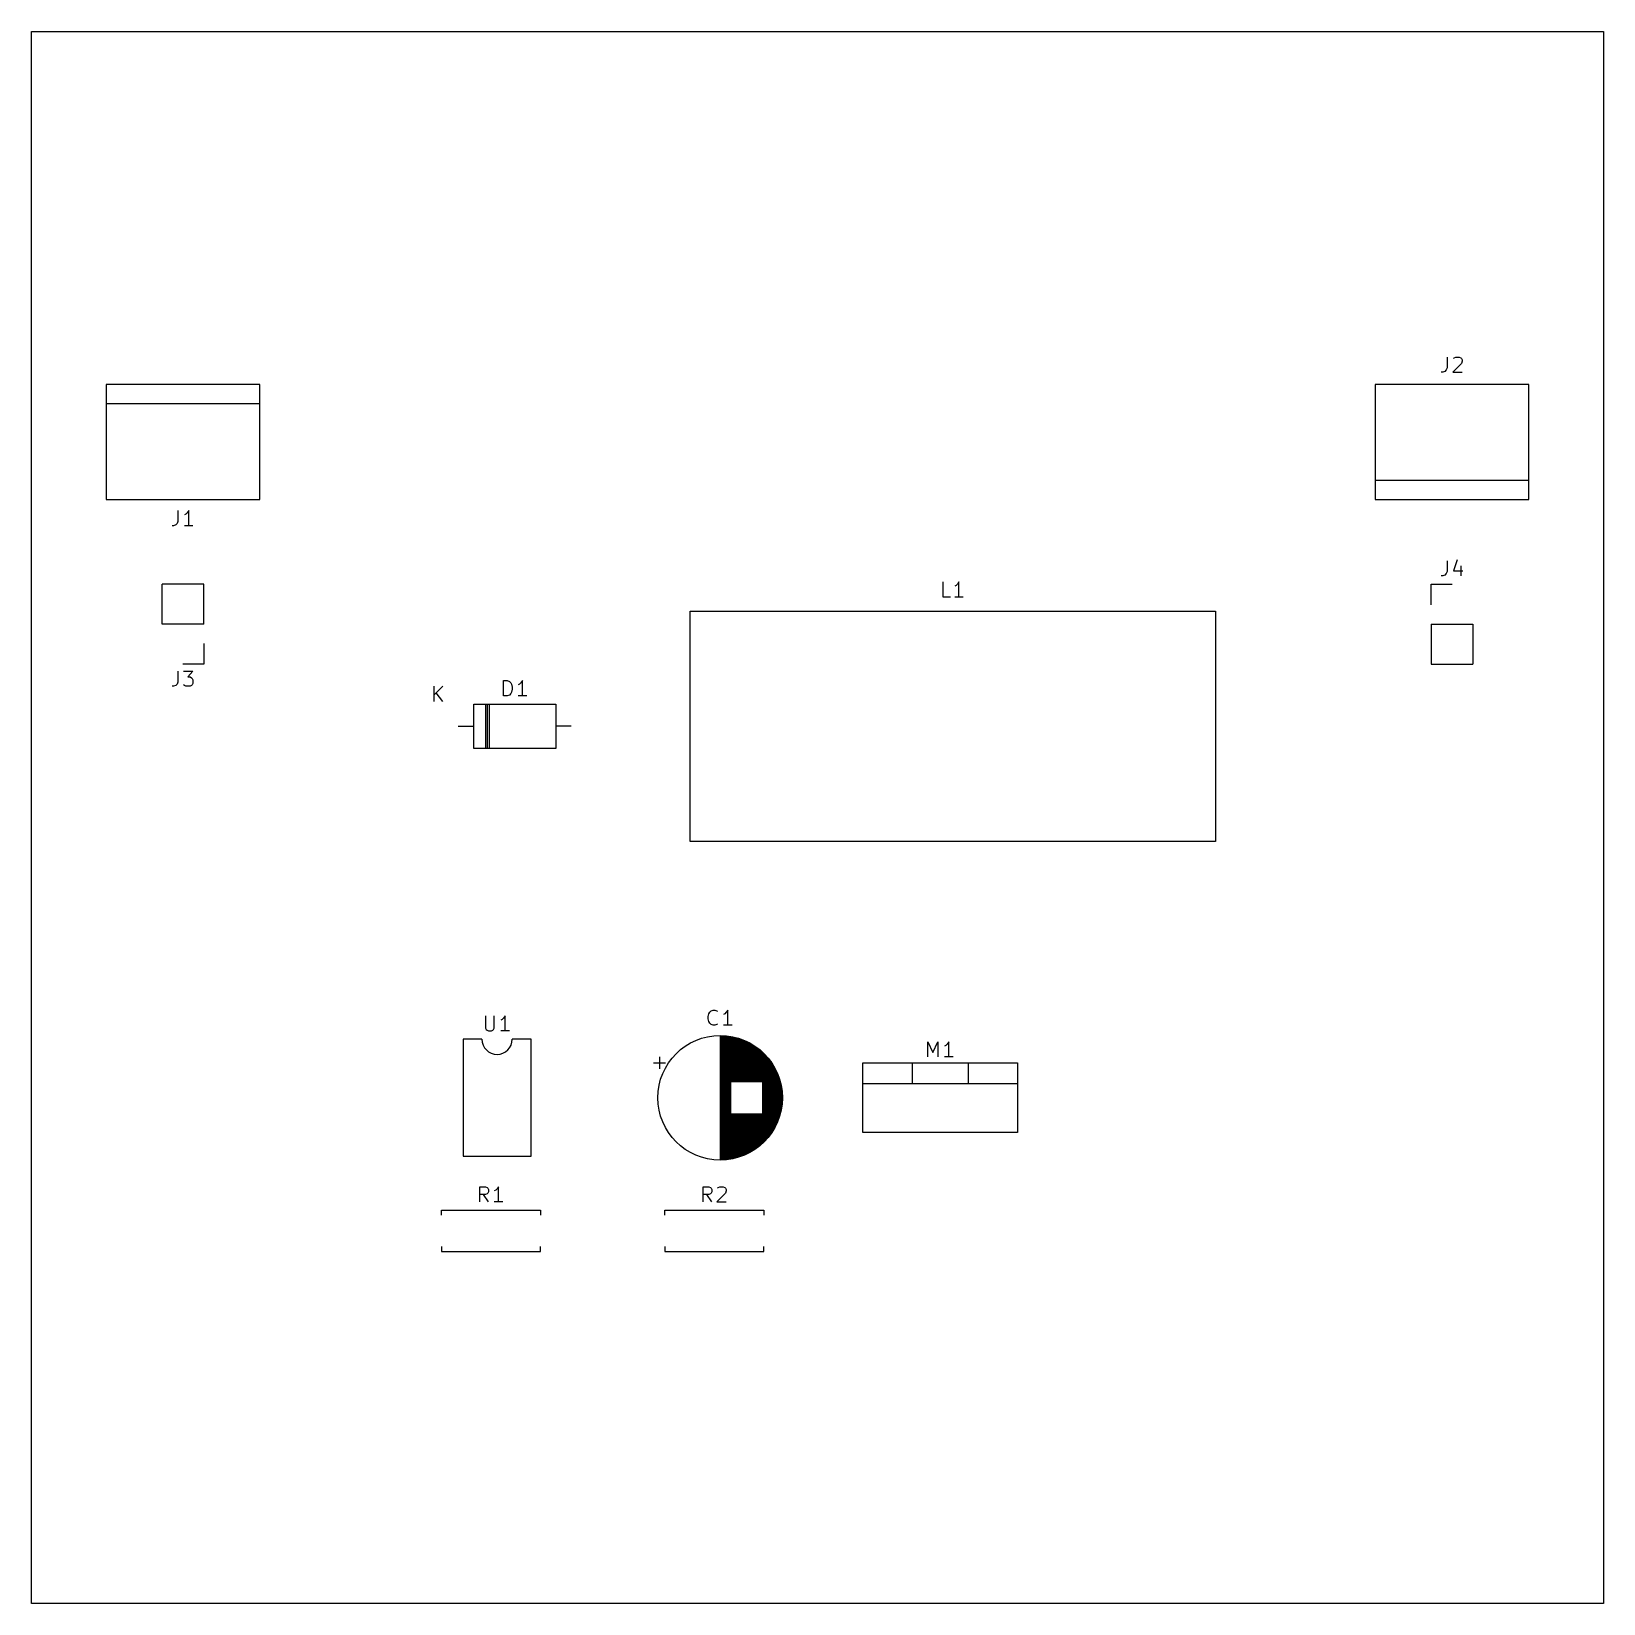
# Model space of a CAD drawing. Extents: x 20 to 124, y -124 to -20.
import ezdxf

# ---------------------------------------------------------------- set-up
doc = ezdxf.new("R2010")
doc.units = 0
doc.layers.add('LYELLOW', color=51, linetype='CONTINUOUS')
doc.layers.add('WHITE', color=7, linetype='CONTINUOUS')

msp = doc.modelspace()

# ---------------------------------------------------------------- linework, layer by layer
at = {"layer": 'LYELLOW', "linetype": 'CONTINUOUS'}
for p, q in [((113.646666, -41.537319), (113.646666, -42.251604)), ((114.075238, -41.632557), (114.122857, -41.584938)), ((114.122857, -41.584938), (114.218095, -41.537319)), ((114.218095, -41.537319), (114.45619, -41.537319)), ((114.45619, -41.537319), (114.551428, -41.584938)), ((114.551428, -41.584938), (114.599047, -41.632557)), ((113.360952, -42.537319), (113.265714, -42.537319)), ((113.503809, -42.4897), (113.360952, -42.537319)), ((113.599047, -42.394461), (113.503809, -42.4897)), ((113.646666, -42.251604), (113.599047, -42.394461)), ((114.599047, -41.96589), (114.027619, -42.537319)), ((114.027619, -42.537319), (114.646666, -42.537319)), ((114.599047, -41.632557), (114.646666, -41.727795)), ((114.646666, -41.823033), (114.599047, -41.96589)), ((114.646666, -41.727795), (114.646666, -41.823033)), ((24.94, -43.3525), (24.94, -50.9725)), ((35.1, -43.3525), (24.94, -43.3525)), ((35.1, -50.9725), (35.1, -43.3525)), ((108.9, -43.3525), (108.9, -50.9725)), ((119.06, -43.3525), (108.9, -43.3525)), ((119.06, -50.9725), (119.06, -43.3525)), ((24.94, -44.6225), (35.1, -44.6225)), ((119.06, -49.7025), (108.9, -49.7025)), ((24.94, -50.9725), (35.1, -50.9725)), ((29.686666, -51.697319), (29.686666, -52.411604)), ((30.210476, -51.935414), (30.115238, -51.983033)), ((30.305714, -51.840176), (30.210476, -51.935414)), ((30.400952, -51.697319), (30.305714, -51.840176)), ((30.400952, -52.697319), (30.400952, -51.697319)), ((108.9, -50.9725), (119.06, -50.9725)), ((29.400952, -52.697319), (29.305714, -52.697319)), ((29.543809, -52.6497), (29.400952, -52.697319)), ((29.639047, -52.554461), (29.543809, -52.6497)), ((29.686666, -52.411604), (29.639047, -52.554461)), ((30.686666, -52.697319), (30.115238, -52.697319)), ((113.646666, -55.012319), (113.646666, -55.726604)), ((114.313333, -54.9647), (114.075238, -55.678985)), ((113.360952, -56.012319), (113.265714, -56.012319)), ((113.503809, -55.9647), (113.360952, -56.012319)), ((113.599047, -55.869461), (113.503809, -55.9647)), ((113.646666, -55.726604), (113.599047, -55.869461)), ((114.075238, -55.678985), (114.694285, -55.678985)), ((114.551428, -55.345652), (114.551428, -56.012319)), ((28.64, -59.2175), (28.64, -56.5675)), ((31.4, -56.5675), (28.64, -56.5675)), ((31.4, -59.2175), (31.4, -56.5675)), ((80.312143, -57.417319), (80.312143, -56.417319)), ((81.169286, -56.655414), (81.074048, -56.703033)), ((81.264524, -56.560176), (81.169286, -56.655414)), ((81.359762, -56.417319), (81.264524, -56.560176)), ((81.359762, -57.417319), (81.359762, -56.417319)), ((112.6, -56.5575), (113.98, -56.5575)), ((112.6, -57.9375), (112.6, -56.5575)), ((80.788333, -57.417319), (80.312143, -57.417319)), ((81.645476, -57.417319), (81.074048, -57.417319)), ((31.4, -59.2175), (28.64, -59.2175)), ((63.585, -58.3425), (98.325, -58.3425)), ((63.585, -73.5825), (63.585, -58.3425)), ((98.325, -58.3425), (98.325, -73.5825)), ((112.6, -59.2075), (112.6, -61.8575)), ((112.6, -59.2075), (115.36, -59.2075)), ((115.36, -59.2075), (115.36, -61.8575)), ((31.4, -60.4875), (31.4, -61.8675)), ((29.686666, -62.322319), (29.686666, -63.036604)), ((31.4, -61.8675), (30.02, -61.8675)), ((30.067619, -62.322319), (30.686666, -62.322319)), ((30.686666, -62.322319), (30.353333, -62.703271)), ((112.6, -61.8575), (115.36, -61.8575)), ((29.400952, -63.322319), (29.305714, -63.322319)), ((29.543809, -63.2747), (29.400952, -63.322319)), ((29.639047, -63.179461), (29.543809, -63.2747)), ((29.686666, -63.036604), (29.639047, -63.179461)), ((30.115238, -63.2747), (30.067619, -63.22708)), ((30.210476, -63.322319), (30.115238, -63.2747)), ((30.49619, -63.322319), (30.210476, -63.322319)), ((30.353333, -62.703271), (30.49619, -62.703271)), ((30.49619, -62.703271), (30.591428, -62.75089)), ((30.591428, -63.2747), (30.49619, -63.322319)), ((30.591428, -62.75089), (30.639047, -62.798509)), ((30.639047, -63.22708), (30.591428, -63.2747)), ((30.639047, -62.798509), (30.686666, -62.893747)), ((30.686666, -63.131842), (30.639047, -63.22708)), ((30.686666, -62.893747), (30.686666, -63.131842)), ((46.633095, -64.317319), (46.633095, -63.317319)), ((47.204523, -63.317319), (46.633095, -63.888747)), ((51.236905, -63.947319), (51.236905, -62.947319)), ((51.236905, -62.947319), (51.475, -62.947319)), ((51.475, -62.947319), (51.617857, -62.994938)), ((51.617857, -62.994938), (51.713095, -63.090176)), ((51.713095, -63.090176), (51.760714, -63.185414)), ((51.760714, -63.185414), (51.808333, -63.37589)), ((51.808333, -63.37589), (51.808333, -63.518747)), ((52.284524, -63.185414), (52.189286, -63.233033)), ((52.379762, -63.090176), (52.284524, -63.185414)), ((52.475, -62.947319), (52.379762, -63.090176)), ((52.475, -63.947319), (52.475, -62.947319)), ((47.204523, -64.317319), (46.775952, -63.74589)), ((51.475, -63.947319), (51.236905, -63.947319)), ((51.617857, -63.8997), (51.475, -63.947319)), ((51.713095, -63.804461), (51.617857, -63.8997)), ((51.760714, -63.709223), (51.713095, -63.804461)), ((51.808333, -63.518747), (51.760714, -63.709223)), ((52.760714, -63.947319), (52.189286, -63.947319)), ((49.255, -64.4925), (54.695, -64.4925)), ((49.255, -67.4325), (49.255, -64.4925)), ((50.035, -64.4925), (50.035, -67.4325)), ((50.155, -64.4925), (50.155, -67.4325)), ((50.275, -64.4925), (50.275, -67.4325)), ((54.695, -64.4925), (54.695, -67.4325)), ((48.235, -65.9625), (49.255, -65.9625)), ((55.715, -65.9625), (54.695, -65.9625)), ((54.695, -67.4325), (49.255, -67.4325)), ((98.325, -73.5825), (63.585, -73.5825)), ((50.043095, -85.122319), (50.043095, -85.931842)), ((50.614523, -85.931842), (50.614523, -85.122319)), ((51.233571, -85.265176), (51.138333, -85.360414)), ((51.328809, -85.122319), (51.233571, -85.265176)), ((51.328809, -86.122319), (51.328809, -85.122319)), ((64.773986, -85.17089), (64.821605, -84.980414)), ((64.773986, -85.313747), (64.773986, -85.17089)), ((64.821605, -84.980414), (64.869224, -84.885176)), ((64.869224, -84.885176), (64.964462, -84.789938)), ((64.964462, -84.789938), (65.107319, -84.742319)), ((65.107319, -84.742319), (65.202557, -84.742319)), ((65.202557, -84.742319), (65.345414, -84.789938)), ((65.345414, -84.789938), (65.393033, -84.837557)), ((65.869224, -84.980414), (65.773986, -85.028033)), ((65.964462, -84.885176), (65.869224, -84.980414)), ((66.0597, -84.742319), (65.964462, -84.885176)), ((66.0597, -85.742319), (66.0597, -84.742319)), ((50.043095, -85.931842), (50.090714, -86.02708)), ((50.090714, -86.02708), (50.138333, -86.0747)), ((50.138333, -86.0747), (50.233571, -86.122319)), ((50.233571, -86.122319), (50.424047, -86.122319)), ((50.424047, -86.122319), (50.519285, -86.0747)), ((50.519285, -86.0747), (50.566904, -86.02708)), ((50.566904, -86.02708), (50.614523, -85.931842)), ((51.138333, -85.360414), (51.043095, -85.408033)), ((51.614523, -86.122319), (51.043095, -86.122319)), ((64.821605, -85.504223), (64.773986, -85.313747)), ((64.869224, -85.599461), (64.821605, -85.504223)), ((64.964462, -85.6947), (64.869224, -85.599461)), ((65.107319, -85.742319), (64.964462, -85.6947)), ((65.202557, -85.742319), (65.107319, -85.742319)), ((65.345414, -85.6947), (65.202557, -85.742319)), ((65.393033, -85.64708), (65.345414, -85.6947)), ((66.345414, -85.742319), (65.773986, -85.742319)), ((48.555, -86.6675), (48.555, -94.4075)), ((49.805, -86.6675), (48.555, -86.6675)), ((53.055, -86.6675), (51.805, -86.6675)), ((53.055, -94.4075), (53.055, -86.6675)), ((65.5597, -86.4575), (65.5597, -94.6175)), ((65.5997, -86.4575), (65.5997, -94.6175)), ((65.6397, -86.4585), (65.6397, -94.6165)), ((65.6797, -86.4595), (65.6797, -94.6155)), ((65.7197, -86.4605), (65.7197, -94.6145)), ((65.7597, -86.4625), (65.7597, -94.6125)), ((65.7997, -86.4645), (65.7997, -94.6105)), ((65.8397, -86.4675), (65.8397, -94.6075)), ((65.8797, -86.4695), (65.8797, -94.6055)), ((65.9197, -86.4735), (65.9197, -94.6015)), ((65.9597, -86.4765), (65.9597, -94.5985)), ((65.9997, -86.4815), (65.9997, -94.5935)), ((66.0397, -86.4855), (66.0397, -94.5895)), ((66.0797, -86.4905), (66.0797, -94.5845)), ((66.1197, -86.4955), (66.1197, -94.5795)), ((66.1597, -86.5015), (66.1597, -94.5735)), ((66.1997, -86.5075), (66.1997, -94.5675)), ((66.2397, -86.5145), (66.2397, -94.5605)), ((66.2797, -86.5205), (66.2797, -89.4975)), ((66.3197, -86.5285), (66.3197, -89.4975)), ((66.3597, -86.5355), (66.3597, -89.4975)), ((66.3997, -86.5445), (66.3997, -89.4975)), ((66.4397, -86.5525), (66.4397, -89.4975)), ((66.4797, -86.5615), (66.4797, -89.4975)), ((66.5197, -86.5705), (66.5197, -89.4975)), ((66.5597, -86.5805), (66.5597, -89.4975)), ((66.5997, -86.5905), (66.5997, -89.4975)), ((66.6397, -86.6015), (66.6397, -89.4975)), ((66.6797, -86.6125), (66.6797, -89.4975)), ((66.7197, -86.6245), (66.7197, -89.4975)), ((66.7597, -86.6365), (66.7597, -89.4975)), ((66.7997, -86.6485), (66.7997, -89.4975)), ((66.8397, -86.6615), (66.8397, -89.4975)), ((66.8797, -86.6745), (66.8797, -89.4975)), ((66.9197, -86.6885), (66.9197, -89.4975)), ((66.9597, -86.7025), (66.9597, -89.4975)), ((66.9997, -86.7175), (66.9997, -89.4975)), ((67.0397, -86.7325), (67.0397, -89.4975)), ((67.0797, -86.7485), (67.0797, -89.4975)), ((67.1197, -86.7645), (67.1197, -89.4975)), ((67.1597, -86.7805), (67.1597, -89.4975)), ((67.1997, -86.7975), (67.1997, -89.4975)), ((67.2397, -86.8155), (67.2397, -89.4975)), ((67.2797, -86.8335), (67.2797, -89.4975)), ((67.3197, -86.8525), (67.3197, -89.4975)), ((67.3597, -86.8715), (67.3597, -89.4975)), ((67.3997, -86.8915), (67.3997, -89.4975)), ((67.4397, -86.9115), (67.4397, -89.4975)), ((67.4797, -86.9325), (67.4797, -89.4975)), ((67.5197, -86.9535), (67.5197, -89.4975)), ((67.5597, -86.9755), (67.5597, -89.4975)), ((67.5997, -86.9985), (67.5997, -89.4975)), ((67.6397, -87.0215), (67.6397, -89.4975)), ((67.6797, -87.0445), (67.6797, -89.4975)), ((67.7197, -87.0695), (67.7197, -89.4975)), ((67.7597, -87.0945), (67.7597, -89.4975)), ((67.7997, -87.1195), (67.7997, -89.4975)), ((67.8397, -87.1455), (67.8397, -89.4975)), ((67.8797, -87.1725), (67.8797, -89.4975)), ((67.9197, -87.2005), (67.9197, -89.4975)), ((67.9597, -87.2285), (67.9597, -89.4975)), ((67.9997, -87.2575), (67.9997, -89.4975)), ((68.0397, -87.2875), (68.0397, -89.4975)), ((68.0797, -87.3185), (68.0797, -89.4975)), ((68.1197, -87.3495), (68.1197, -89.4975)), ((79.300176, -87.842319), (79.300176, -86.842319)), ((79.300176, -86.842319), (79.633509, -87.556604)), ((79.633509, -87.556604), (79.966842, -86.842319)), ((79.966842, -86.842319), (79.966842, -87.842319)), ((80.490652, -87.080414), (80.395414, -87.128033)), ((80.58589, -86.985176), (80.490652, -87.080414)), ((80.681128, -86.842319), (80.58589, -86.985176)), ((80.681128, -87.842319), (80.681128, -86.842319)), ((61.150002, -88.2225), (61.950002, -88.2225)), ((61.550002, -87.8225), (61.550002, -88.6225)), ((68.1597, -87.3815), (68.1597, -89.4975)), ((68.1997, -87.4145), (68.1997, -89.4975)), ((68.2397, -87.4485), (68.2397, -89.4975)), ((68.2797, -87.4825), (68.2797, -89.4975)), ((68.3197, -87.5185), (68.3197, -89.4975)), ((68.3597, -87.5555), (68.3597, -93.5195)), ((68.3997, -87.5925), (68.3997, -93.4825)), ((68.4397, -87.6315), (68.4397, -93.4435)), ((68.4797, -87.6705), (68.4797, -93.4045)), ((68.5197, -87.7115), (68.5197, -93.3635)), ((68.5597, -87.7535), (68.5597, -93.3215)), ((68.5997, -87.7965), (68.5997, -93.2785)), ((68.6397, -87.8415), (68.6397, -93.2335)), ((68.6797, -87.8865), (68.6797, -93.1885)), ((68.7197, -87.9335), (68.7197, -93.1415)), ((68.7597, -87.9825), (68.7597, -93.0925)), ((68.7997, -88.0325), (68.7997, -93.0425)), ((68.8397, -88.0845), (68.8397, -92.9905)), ((68.8797, -88.1375), (68.8797, -92.9375)), ((68.9197, -88.1935), (68.9197, -92.8815)), ((68.9597, -88.2505), (68.9597, -92.8245)), ((68.9997, -88.3105), (68.9997, -92.7645)), ((69.0397, -88.3725), (69.0397, -92.7025)), ((74.9997, -88.2275), (85.2197, -88.2275)), ((74.9997, -92.8475), (74.9997, -88.2275)), ((78.2597, -88.2275), (78.2597, -89.6075)), ((80.966842, -87.842319), (80.395414, -87.842319)), ((81.9597, -88.2275), (81.9597, -89.6075)), ((85.2197, -88.2275), (85.2197, -92.8475)), ((69.0797, -88.4365), (69.0797, -92.6385)), ((69.1197, -88.5035), (69.1197, -92.5715)), ((69.1597, -88.5735), (69.1597, -92.5015)), ((69.1997, -88.6475), (69.1997, -92.4275)), ((69.2397, -88.7245), (69.2397, -92.3505)), ((69.2797, -88.8065), (69.2797, -92.2685)), ((69.3197, -88.8935), (69.3197, -92.1815)), ((69.3597, -88.9855), (69.3597, -92.0895)), ((69.3997, -89.0845), (69.3997, -91.9905)), ((69.4397, -89.1915), (69.4397, -91.8835)), ((69.4797, -89.3095), (69.4797, -91.7655)), ((69.5197, -89.4405), (69.5197, -91.6345)), ((69.5597, -89.5905), (69.5597, -91.4845)), ((69.5997, -89.7695), (69.5997, -91.3055)), ((69.6397, -90.0045), (69.6397, -91.0705)), ((74.9997, -89.6075), (85.2197, -89.6075)), ((66.2797, -91.5775), (66.2797, -94.5545)), ((66.3197, -91.5775), (66.3197, -94.5465)), ((66.3597, -91.5775), (66.3597, -94.5395)), ((66.3997, -91.5775), (66.3997, -94.5305)), ((66.4397, -91.5775), (66.4397, -94.5225)), ((66.4797, -91.5775), (66.4797, -94.5135)), ((66.5197, -91.5775), (66.5197, -94.5045)), ((66.5597, -91.5775), (66.5597, -94.4945)), ((66.5997, -91.5775), (66.5997, -94.4845)), ((66.6397, -91.5775), (66.6397, -94.4735)), ((66.6797, -91.5775), (66.6797, -94.4625)), ((66.7197, -91.5775), (66.7197, -94.4505)), ((66.7597, -91.5775), (66.7597, -94.4385)), ((66.7997, -91.5775), (66.7997, -94.4265)), ((66.8397, -91.5775), (66.8397, -94.4135)), ((66.8797, -91.5775), (66.8797, -94.4005)), ((66.9197, -91.5775), (66.9197, -94.3865)), ((66.9597, -91.5775), (66.9597, -94.3725)), ((66.9997, -91.5775), (66.9997, -94.3575)), ((67.0397, -91.5775), (67.0397, -94.3425)), ((67.0797, -91.5775), (67.0797, -94.3265)), ((67.1197, -91.5775), (67.1197, -94.3105)), ((67.1597, -91.5775), (67.1597, -94.2945)), ((67.1997, -91.5775), (67.1997, -94.2775)), ((67.2397, -91.5775), (67.2397, -94.2595)), ((67.2797, -91.5775), (67.2797, -94.2415)), ((67.3197, -91.5775), (67.3197, -94.2225)), ((67.3597, -91.5775), (67.3597, -94.2035)), ((67.3997, -91.5775), (67.3997, -94.1835)), ((67.4397, -91.5775), (67.4397, -94.1635)), ((67.4797, -91.5775), (67.4797, -94.1425)), ((67.5197, -91.5775), (67.5197, -94.1215)), ((67.5597, -91.5775), (67.5597, -94.0995)), ((67.5997, -91.5775), (67.5997, -94.0765)), ((67.6397, -91.5775), (67.6397, -94.0535)), ((67.6797, -91.5775), (67.6797, -94.0305)), ((67.7197, -91.5775), (67.7197, -94.0055)), ((67.7597, -91.5775), (67.7597, -93.9805)), ((67.7997, -91.5775), (67.7997, -93.9555)), ((67.8397, -91.5775), (67.8397, -93.9295)), ((67.8797, -91.5775), (67.8797, -93.9025)), ((67.9197, -91.5775), (67.9197, -93.8745)), ((67.9597, -91.5775), (67.9597, -93.8465)), ((67.9997, -91.5775), (67.9997, -93.8175)), ((68.0397, -91.5775), (68.0397, -93.7875)), ((68.0797, -91.5775), (68.0797, -93.7565)), ((68.1197, -91.5775), (68.1197, -93.7255)), ((68.1597, -91.5775), (68.1597, -93.6935)), ((68.1997, -91.5775), (68.1997, -93.6605)), ((68.2397, -91.5775), (68.2397, -93.6265)), ((68.2797, -91.5775), (68.2797, -93.5925)), ((68.3197, -91.5775), (68.3197, -93.5565)), ((85.2197, -92.8475), (74.9997, -92.8475)), ((48.555, -94.4075), (53.055, -94.4075)), ((49.666905, -97.422319), (49.666905, -96.422319)), ((49.666905, -96.422319), (50.047857, -96.422319)), ((50.047857, -96.422319), (50.143095, -96.469938)), ((50.143095, -96.469938), (50.190714, -96.517557)), ((50.190714, -96.517557), (50.238333, -96.612795)), ((50.238333, -96.612795), (50.238333, -96.755652)), ((50.714524, -96.660414), (50.619286, -96.708033)), ((50.809762, -96.565176), (50.714524, -96.660414)), ((50.905, -96.422319), (50.809762, -96.565176)), ((50.905, -97.422319), (50.905, -96.422319)), ((64.436905, -97.422319), (64.436905, -96.422319)), ((64.436905, -96.422319), (64.817857, -96.422319)), ((64.817857, -96.422319), (64.913095, -96.469938)), ((64.913095, -96.469938), (64.960714, -96.517557)), ((64.960714, -96.517557), (65.008333, -96.612795)), ((65.008333, -96.612795), (65.008333, -96.755652)), ((65.389286, -96.517557), (65.436905, -96.469938)), ((65.436905, -96.469938), (65.532143, -96.422319)), ((65.532143, -96.422319), (65.770238, -96.422319)), ((65.770238, -96.422319), (65.865476, -96.469938)), ((65.865476, -96.469938), (65.913095, -96.517557)), ((65.913095, -96.517557), (65.960714, -96.612795)), ((65.960714, -96.708033), (65.913095, -96.85089)), ((65.960714, -96.612795), (65.960714, -96.708033)), ((50.047857, -96.946128), (49.666905, -96.946128)), ((50.238333, -97.422319), (49.905, -96.946128)), ((50.143095, -96.898509), (50.047857, -96.946128)), ((50.190714, -96.85089), (50.143095, -96.898509)), ((50.238333, -96.755652), (50.190714, -96.85089)), ((51.190714, -97.422319), (50.619286, -97.422319)), ((64.817857, -96.946128), (64.436905, -96.946128)), ((65.008333, -97.422319), (64.675, -96.946128)), ((64.913095, -96.898509), (64.817857, -96.946128)), ((64.960714, -96.85089), (64.913095, -96.898509)), ((65.008333, -96.755652), (64.960714, -96.85089)), ((65.913095, -96.85089), (65.341667, -97.422319)), ((65.341667, -97.422319), (65.960714, -97.422319)), ((47.135, -97.9675), (53.675, -97.9675)), ((47.135, -98.2975), (47.135, -97.9675)), ((53.675, -97.9675), (53.675, -98.2975)), ((61.905, -97.9675), (68.445, -97.9675)), ((61.905, -98.2975), (61.905, -97.9675)), ((68.445, -97.9675), (68.445, -98.2975)), ((47.135, -100.3775), (47.135, -100.7075)), ((47.135, -100.7075), (53.675, -100.7075)), ((53.675, -100.7075), (53.675, -100.3775)), ((61.905, -100.3775), (61.905, -100.7075)), ((61.905, -100.7075), (68.445, -100.7075)), ((68.445, -100.7075), (68.445, -100.3775))]:
    msp.add_line(p, q, dxfattribs=at)
at = {"layer": 'LYELLOW'}
msp.add_circle((65.5597, -90.5375), 4.12, dxfattribs=at)
msp.add_arc((50.805, -86.6675), 1, -180, 0, dxfattribs=at)
at = {"layer": 'WHITE', "linetype": 'CONTINUOUS'}
for p, q in [((20, -20), (124, -20)), ((20, -124), (20, -20)), ((124, -20), (124, -124)), ((124, -124), (20, -124))]:
    msp.add_line(p, q, dxfattribs=at)

doc.saveas('drawing.dxf')
